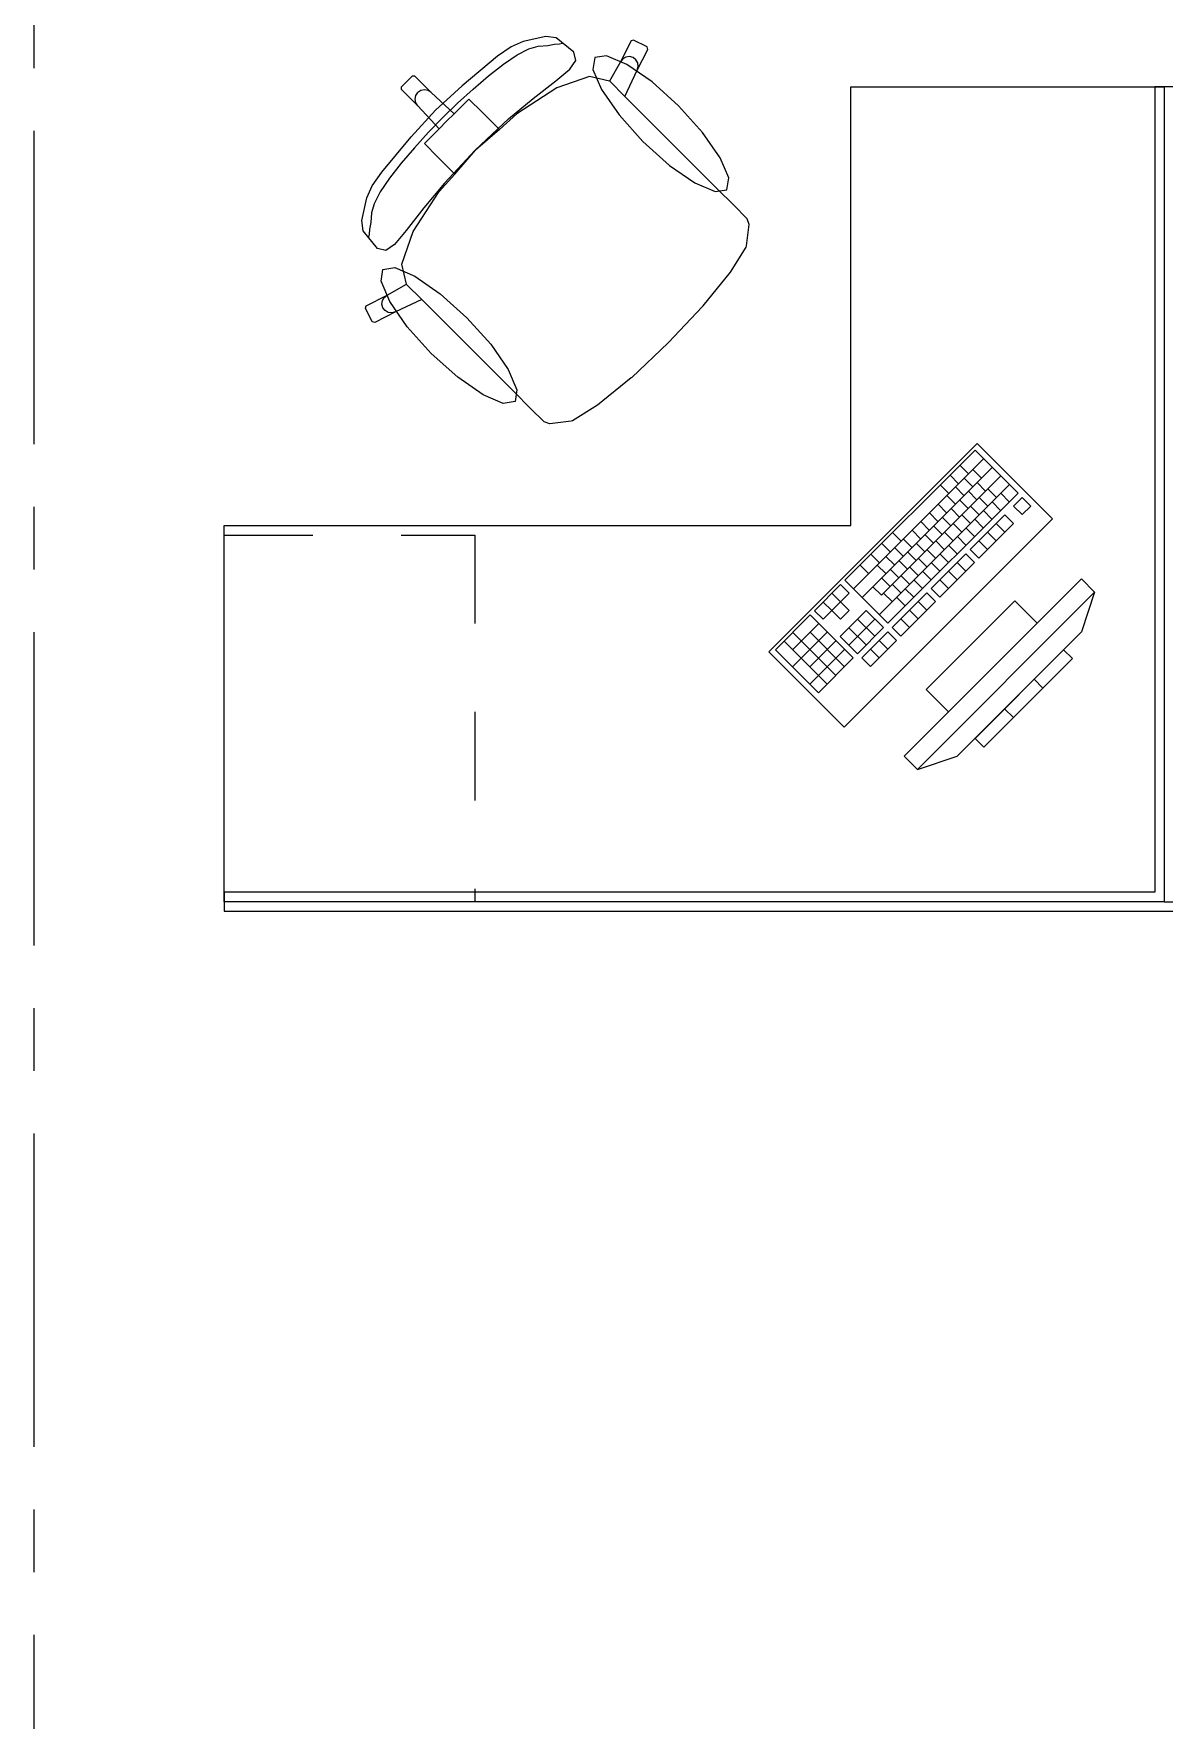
# Model space of a CAD drawing. Header units: inches. Extents: x -38 to 5698, y -33 to 92.
# Drawn here: x 316.542 to 318.346, y 14.075 to 16.766 of the extents above; entities that cross this region are included whole.
import ezdxf

# ---------------------------------------------------------------- set-up
doc = ezdxf.new("R2010")
doc.units = ezdxf.units.IN
doc.header["$MEASUREMENT"] = 0
doc.linetypes.add('Punto & Raya', pattern=[0.65, 0.5, -0.075, 0, -0.075])
doc.linetypes.add('Rayas', pattern=[0.282222, 0.141111, -0.141111])
doc.layers.add('Interior - Mobiliario', color=7, linetype='Continuous')
doc.layers.add('Marcador - Secciones', color=251, linetype='Continuous')

msp = doc.modelspace()

# ---------------------------------------------------------------- linework, layer by layer
at = {"layer": 'Interior - Mobiliario', "color": 175, "linetype": 'Continuous', "lineweight": 13}
for p, q in [((317.3043, 16.7447), (317.2826, 16.7298)), ((317.3235, 16.7536), (317.3043, 16.7447)), ((317.3139, 16.732), (317.3327, 16.742)), ((317.3596, 16.7614), (317.3235, 16.7536)), ((317.3327, 16.742), (317.3475, 16.7459)), ((317.3475, 16.7459), (317.3629, 16.747)), ((317.3764, 16.7595), (317.3596, 16.7614)), ((317.3629, 16.747), (317.3737, 16.7491)), ((317.3737, 16.7491), (317.3817, 16.7499)), ((317.4043, 16.7363), (317.3764, 16.7595)), ((317.3817, 16.7499), (317.3862, 16.7507)), ((317.4956, 16.7543), (317.4787, 16.7212)), ((317.4997, 16.7557), (317.4956, 16.7543)), ((317.5211, 16.7448), (317.4997, 16.7557)), ((317.5054, 16.7077), (317.5224, 16.7408)), ((317.5224, 16.7408), (317.5211, 16.7448)), ((317.2826, 16.7298), (317.2259, 16.6829)), ((317.2683, 16.6986), (317.2921, 16.7172)), ((317.2921, 16.7172), (317.3139, 16.732)), ((317.3977, 16.7091), (317.4077, 16.7234)), ((317.4077, 16.7234), (317.4043, 16.7363)), ((317.4787, 16.7212), (317.4613, 16.6902)), ((317.4823, 16.7258), (317.4787, 16.7212)), ((317.4874, 16.7287), (317.4823, 16.7258)), ((317.4933, 16.7295), (317.4874, 16.7287)), ((317.4989, 16.7279), (317.4933, 16.7295)), ((317.5035, 16.7243), (317.4989, 16.7279)), ((317.5063, 16.7192), (317.5035, 16.7243)), ((317.5054, 16.7077), (317.507, 16.7134)), ((317.507, 16.7134), (317.5063, 16.7192)), ((317.1294, 16.6811), (317.1379, 16.6896)), ((317.1464, 16.6981), (317.1379, 16.6896)), ((317.1507, 16.6982), (317.1464, 16.6981)), ((317.1768, 16.6721), (317.1507, 16.6982)), ((317.2435, 16.6774), (317.2683, 16.6986)), ((317.3392, 16.6625), (317.3754, 16.6905)), ((317.3754, 16.6905), (317.3977, 16.7091)), ((317.4294, 16.6977), (317.3774, 16.6793)), ((317.4613, 16.6902), (317.4294, 16.6977)), ((317.4616, 16.6902), (317.4613, 16.6902)), ((317.4616, 16.6902), (317.4858, 16.6659)), ((317.4858, 16.6659), (317.5054, 16.7077)), ((317.1293, 16.6768), (317.1294, 16.6811)), ((317.1554, 16.6507), (317.1293, 16.6768)), ((317.1511, 16.6613), (317.1522, 16.6671)), ((317.1522, 16.6556), (317.1511, 16.6613)), ((317.1522, 16.6671), (317.1555, 16.672)), ((317.1604, 16.6753), (317.1555, 16.672)), ((317.1662, 16.6764), (317.1604, 16.6753)), ((317.1719, 16.6753), (317.1662, 16.6764)), ((317.1768, 16.6721), (317.1719, 16.6753)), ((317.2133, 16.6381), (317.1768, 16.6721)), ((317.2259, 16.6829), (317.1837, 16.6438)), ((317.2369, 16.6617), (317.2133, 16.6381)), ((317.2189, 16.6549), (317.2435, 16.6774)), ((317.2581, 16.6406), (317.2369, 16.6617)), ((317.2999, 16.6298), (317.3392, 16.6625)), ((317.3774, 16.6793), (317.3136, 16.638)), ((317.6337, 16.5181), (317.4858, 16.6659)), ((318.3615, 16.681), (318.3315, 16.681)), ((318.3315, 16.681), (318.3315, 15.396)), ((317.1446, 16.6016), (317.1837, 16.6438)), ((317.1554, 16.6507), (317.1522, 16.6556)), ((317.1894, 16.6142), (317.1554, 16.6507)), ((317.1954, 16.6321), (317.1726, 16.6086)), ((317.1954, 16.6321), (317.2189, 16.6549)), ((317.2133, 16.6381), (317.2014, 16.6261)), ((317.2855, 16.6132), (317.2581, 16.6406)), ((317.3136, 16.638), (317.2855, 16.6132)), ((317.1726, 16.6086), (317.1501, 16.584)), ((317.1658, 16.5906), (317.1894, 16.6142)), ((317.1894, 16.6142), (317.2014, 16.6261)), ((317.2471, 16.5803), (317.2999, 16.6298)), ((317.2855, 16.6132), (317.2476, 16.5799)), ((317.0977, 16.5449), (317.1446, 16.6016)), ((317.1501, 16.584), (317.1289, 16.5592)), ((317.1869, 16.5694), (317.1658, 16.5906)), ((317.2471, 16.5803), (317.1977, 16.5276)), ((317.2143, 16.542), (317.2476, 16.5799)), ((317.1289, 16.5592), (317.1103, 16.5354)), ((317.2143, 16.542), (317.1869, 16.5694)), ((317.0739, 16.504), (317.0828, 16.5232)), ((317.0828, 16.5232), (317.0977, 16.5449)), ((317.1103, 16.5354), (317.0955, 16.5136)), ((317.1977, 16.5276), (317.165, 16.4883)), ((317.1895, 16.5139), (317.2143, 16.542)), ((317.0661, 16.4678), (317.0739, 16.504)), ((317.0955, 16.5136), (317.0855, 16.4947)), ((317.1482, 16.4501), (317.1895, 16.5139)), ((317.6592, 16.4926), (317.6337, 16.5181)), ((317.0816, 16.48), (317.0804, 16.4646)), ((317.0855, 16.4947), (317.0816, 16.48)), ((317.165, 16.4883), (317.137, 16.4521)), ((317.6811, 16.4706), (317.6592, 16.4926)), ((317.684, 16.4613), (317.6811, 16.4706)), ((317.068, 16.4511), (317.0661, 16.4678)), ((317.0912, 16.4232), (317.068, 16.4511)), ((317.0776, 16.4458), (317.0768, 16.4413)), ((317.0784, 16.4538), (317.0776, 16.4458)), ((317.0804, 16.4646), (317.0784, 16.4538)), ((317.137, 16.4521), (317.1184, 16.4298)), ((317.1298, 16.3981), (317.1482, 16.4501)), ((317.68, 16.4274), (317.684, 16.4613)), ((317.1041, 16.4198), (317.0912, 16.4232)), ((317.1184, 16.4298), (317.1041, 16.4198)), ((317.6542, 16.3852), (317.6791, 16.4253)), ((317.6791, 16.4253), (317.68, 16.4274)), ((317.1373, 16.3662), (317.1298, 16.3981)), ((317.1063, 16.3488), (317.1373, 16.3662)), ((317.1373, 16.3659), (317.1373, 16.3662)), ((317.1373, 16.3659), (317.1616, 16.3417)), ((317.6106, 16.3316), (317.6542, 16.3852)), ((317.0732, 16.3319), (317.1063, 16.3488)), ((317.098, 16.3342), (317.0988, 16.3401)), ((317.0988, 16.3401), (317.1016, 16.3452)), ((317.1016, 16.3452), (317.1063, 16.3488)), ((317.1616, 16.3417), (317.1198, 16.3221)), ((317.3094, 16.1938), (317.1616, 16.3417)), ((317.0718, 16.3278), (317.0732, 16.3319)), ((317.0827, 16.3064), (317.0718, 16.3278)), ((317.1198, 16.3221), (317.0867, 16.3051)), ((317.0996, 16.3286), (317.098, 16.3342)), ((317.1032, 16.324), (317.0996, 16.3286)), ((317.1083, 16.3212), (317.1032, 16.324)), ((317.1141, 16.3205), (317.1083, 16.3212)), ((317.1198, 16.3221), (317.1141, 16.3205)), ((317.5551, 16.2724), (317.6099, 16.3307)), ((317.6099, 16.3307), (317.6106, 16.3316)), ((317.0867, 16.3051), (317.0827, 16.3064)), ((317.5551, 16.2724), (317.4967, 16.2176)), ((317.4959, 16.2169), (317.4423, 16.1733)), ((317.4967, 16.2176), (317.4959, 16.2169)), ((317.3349, 16.1683), (317.3094, 16.1938)), ((317.4423, 16.1733), (317.4022, 16.1484)), ((317.3569, 16.1464), (317.3349, 16.1683)), ((317.3662, 16.1435), (317.3569, 16.1464)), ((317.4001, 16.1475), (317.3662, 16.1435)), ((317.4022, 16.1484), (317.4001, 16.1475)), ((318.0445, 16.1015), (317.8368, 15.8938)), ((318.1131, 16.0329), (318.0445, 16.1015)), ((318.0582, 16.0878), (317.8505, 15.88)), ((318.0719, 16.074), (317.8642, 15.8663)), ((318.0203, 16.0772), (318.034, 16.0635)), ((318.0409, 16.0704), (318.0546, 16.0567)), ((318.0994, 16.0466), (317.8917, 15.8389)), ((318.0857, 16.0603), (317.8953, 15.8699)), ((317.9891, 16.0461), (318.0028, 16.0324)), ((318.0047, 16.0617), (318.0184, 16.0479)), ((318.0132, 16.0427), (318.0269, 16.029)), ((318.0271, 16.0566), (318.0408, 16.0429)), ((318.0477, 16.0498), (318.0614, 16.0361)), ((318.0649, 16.0396), (318.0786, 16.0258)), ((317.9054, 15.8252), (318.1131, 16.0329)), ((317.9855, 16.0151), (317.9992, 16.0013)), ((317.9994, 16.0289), (318.0131, 16.0152)), ((318.02, 16.0221), (318.0337, 16.0084)), ((318.0339, 16.036), (318.0476, 16.0222)), ((318.0372, 16.0119), (318.0509, 15.9981)), ((318.051, 16.0257), (318.0648, 16.012)), ((318.0717, 16.0189), (318.0854, 16.0052)), ((318.0855, 16.0328), (318.0992, 16.019)), ((318.1199, 16.026), (318.1061, 16.0122)), ((318.1061, 16.0122), (318.1198, 15.9985)), ((318.1198, 15.9985), (318.1337, 16.0123)), ((318.1337, 16.0123), (318.1199, 16.026)), ((317.9578, 15.9874), (317.9716, 15.9736)), ((317.9717, 16.0012), (317.9854, 15.9875)), ((317.9923, 15.9944), (318.006, 15.9807)), ((318.0062, 16.0083), (318.0199, 15.9945)), ((318.0233, 15.998), (318.0371, 15.9843)), ((318.0923, 15.9983), (318.0369, 15.943)), ((318.044, 15.9912), (318.0577, 15.9775)), ((318.0506, 15.9292), (318.106, 15.9846)), ((318.0578, 16.0051), (318.0715, 15.9914)), ((318.0784, 15.9845), (318.0921, 15.9708)), ((318.106, 15.9846), (318.0923, 15.9983)), ((317.913, 15.9699), (317.9267, 15.9562)), ((317.9301, 15.9597), (317.9439, 15.9459)), ((317.944, 15.9735), (317.9577, 15.9598)), ((317.9646, 15.9667), (317.9783, 15.953)), ((317.9785, 15.9806), (317.9922, 15.9669)), ((317.9957, 15.9703), (318.0094, 15.9566)), ((318.0095, 15.9842), (318.0232, 15.9704)), ((318.0163, 15.9635), (318.03, 15.9498)), ((318.0301, 15.9774), (318.0439, 15.9637)), ((318.0646, 15.9707), (318.0783, 15.9569)), ((317.8784, 15.9353), (317.8921, 15.9216)), ((317.8957, 15.9526), (317.9094, 15.9389)), ((317.9024, 15.932), (317.9162, 15.9183)), ((317.9163, 15.9458), (317.93, 15.9321)), ((317.9369, 15.939), (317.9506, 15.9253)), ((317.9508, 15.9529), (317.9645, 15.9392)), ((317.968, 15.9426), (317.9817, 15.9289)), ((318.0299, 15.936), (317.9745, 15.8806)), ((317.9818, 15.9565), (317.9955, 15.9428)), ((317.9886, 15.9358), (318.0023, 15.9221)), ((318.0024, 15.9497), (318.0162, 15.936)), ((318.0437, 15.9223), (318.0299, 15.936)), ((318.0369, 15.943), (318.0506, 15.9292)), ((318.0507, 15.9568), (318.0644, 15.9431)), ((317.861, 15.918), (317.8748, 15.9043)), ((317.8886, 15.9181), (317.9023, 15.9044)), ((317.9092, 15.9113), (317.923, 15.8976)), ((317.9231, 15.9252), (317.9368, 15.9115)), ((317.9403, 15.9149), (317.954, 15.9012)), ((317.9541, 15.9288), (317.9678, 15.9151)), ((317.9609, 15.9081), (317.9746, 15.8944)), ((317.9747, 15.922), (317.9885, 15.9083)), ((317.9883, 15.8669), (318.0437, 15.9223)), ((318.0022, 15.9083), (318.016, 15.8946)), ((318.0161, 15.9222), (318.0298, 15.9085)), ((317.8299, 15.8868), (317.7883, 15.8453)), ((317.8436, 15.8731), (317.8299, 15.8868)), ((317.8368, 15.8938), (317.9054, 15.8252)), ((317.8815, 15.8836), (317.8953, 15.8699)), ((317.8954, 15.8975), (317.9091, 15.8838)), ((317.9126, 15.8872), (317.9263, 15.8735)), ((317.9264, 15.9011), (317.9401, 15.8874)), ((318.2142, 15.8962), (317.9313, 15.6133)), ((317.9332, 15.8804), (317.9469, 15.8667)), ((317.9471, 15.8943), (317.9608, 15.8806)), ((317.9745, 15.8806), (317.9883, 15.8669)), ((317.9884, 15.8945), (318.0021, 15.8808)), ((318.2354, 15.8749), (318.2142, 15.8962)), ((317.8022, 15.8591), (317.8159, 15.8454)), ((317.8298, 15.8593), (317.8159, 15.8454)), ((317.816, 15.873), (317.8298, 15.8593)), ((317.8298, 15.8593), (317.8436, 15.8731)), ((317.8435, 15.8456), (317.8298, 15.8593)), ((317.8987, 15.8734), (317.9124, 15.8597)), ((317.9676, 15.8737), (317.9122, 15.8183)), ((317.9194, 15.8666), (317.9331, 15.8529)), ((317.9259, 15.8046), (317.9813, 15.86)), ((317.9526, 15.5921), (318.2354, 15.8749)), ((317.9538, 15.8599), (317.9675, 15.8462)), ((318.1081, 15.8608), (317.9667, 15.7194)), ((317.9813, 15.86), (317.9676, 15.8737)), ((318.1435, 15.8254), (318.1081, 15.8608)), ((318.2354, 15.8749), (318.2142, 15.8113)), ((317.7814, 15.8384), (317.726, 15.783)), ((317.7951, 15.8246), (317.7536, 15.7831)), ((317.85, 15.7698), (317.7814, 15.8384)), ((317.7883, 15.8453), (317.8021, 15.8316)), ((317.8021, 15.8316), (317.8159, 15.8454)), ((317.8159, 15.8454), (317.8296, 15.8317)), ((317.871, 15.8457), (317.8295, 15.8041)), ((317.8296, 15.8317), (317.8435, 15.8456)), ((317.8847, 15.832), (317.8432, 15.7904)), ((317.8572, 15.8318), (317.8846, 15.8044)), ((317.8985, 15.8183), (317.871, 15.8457)), ((317.9261, 15.8322), (317.9398, 15.8185)), ((317.9399, 15.846), (317.9536, 15.8323)), ((318.0021, 15.684), (318.1435, 15.8254)), ((317.7399, 15.7968), (317.8084, 15.7283)), ((317.8088, 15.8109), (317.7535, 15.7555)), ((317.7537, 15.8107), (317.8223, 15.7421)), ((317.8226, 15.7972), (317.781, 15.7557)), ((317.7813, 15.8108), (317.8361, 15.7559)), ((317.8295, 15.8041), (317.8569, 15.7767)), ((317.8433, 15.818), (317.8708, 15.7906)), ((317.8569, 15.7767), (317.8985, 15.8183)), ((317.9053, 15.8114), (317.8638, 15.7699)), ((317.8775, 15.7561), (317.919, 15.7977)), ((317.8915, 15.7976), (317.9052, 15.7838)), ((317.919, 15.7977), (317.9053, 15.8114)), ((317.9122, 15.8183), (317.9259, 15.8046)), ((318.2142, 15.8113), (318.0162, 15.6133)), ((317.726, 15.783), (317.7946, 15.7144)), ((317.8363, 15.7835), (317.7809, 15.7281)), ((317.7946, 15.7144), (317.85, 15.7698)), ((317.8638, 15.7699), (317.8775, 15.7561)), ((317.8776, 15.7837), (317.8913, 15.77)), ((318.1859, 15.783), (318.0445, 15.6416)), ((318.2, 15.7689), (318.1859, 15.783)), ((318.0586, 15.6274), (318.2, 15.7689)), ((317.9667, 15.7194), (318.0021, 15.684)), ((318.1388, 15.7359), (318.1529, 15.7217)), ((318.0916, 15.6887), (318.1058, 15.6746)), ((318.0445, 15.6416), (318.0586, 15.6274)), ((317.9313, 15.6133), (317.9526, 15.5921)), ((317.9526, 15.5921), (318.0162, 15.6133)), ((316.8465, 15.396), (316.8465, 15.366)), ((318.3315, 15.396), (316.8465, 15.396)), ((316.8465, 15.366), (318.3315, 15.366)), ((318.3315, 15.366), (318.3615, 15.366))]:
    msp.add_line(p, q, dxfattribs=at)
at = {"layer": 'Interior - Mobiliario', "color": 175, "linetype": 'Rayas', "lineweight": 13}
for p, q in [((316.8465, 15.966), (317.2465, 15.966)), ((317.2465, 15.966), (317.2465, 15.381))]:
    msp.add_line(p, q, dxfattribs=at)
at = {"layer": 'Interior - Mobiliario', "color": 175, "linetype": 'Continuous', "lineweight": 13, "flags": 128}
for points in [[(317.5716, 16.6509), (317.5291, 16.689), (317.4887, 16.717), (317.4567, 16.7306), (317.4377, 16.7278), (317.4349, 16.7088), (317.4485, 16.6768), (317.4765, 16.6364), (317.5146, 16.5939), (317.5571, 16.5558), (317.5975, 16.5278), (317.6296, 16.5141), (317.6485, 16.517), (317.6514, 16.5359), (317.6377, 16.568), (317.6097, 16.6084)], [(318.3465, 15.381), (316.8465, 15.381), (316.8465, 15.981), (317.8465, 15.981), (317.8465, 16.681), (318.3465, 16.681)], [(318.3465, 15.381), (319.8465, 15.381), (319.8465, 15.981), (318.8465, 15.981), (318.8465, 16.681), (318.3465, 16.681)], [(317.1766, 16.2559), (317.1385, 16.2984), (317.1105, 16.3388), (317.0969, 16.3708), (317.0997, 16.3897), (317.1187, 16.3926), (317.1507, 16.379), (317.1911, 16.351), (317.2336, 16.3128), (317.2717, 16.2704), (317.2997, 16.23), (317.3133, 16.1979), (317.3105, 16.179), (317.2916, 16.1761), (317.2595, 16.1897), (317.2191, 16.2178)], [(318.1682, 15.9916), (318.048, 16.1118), (317.7157, 15.7795), (317.8359, 15.6593)]]:
    msp.add_lwpolyline(points, close=True, dxfattribs=at)
at = {"layer": 'Marcador - Secciones', "color": 251, "linetype": 'Punto & Raya', "lineweight": 13}
msp.add_line((316.5425, 46.2111), (316.5425, 0.8878), dxfattribs=at)

doc.saveas('drawing.dxf')
